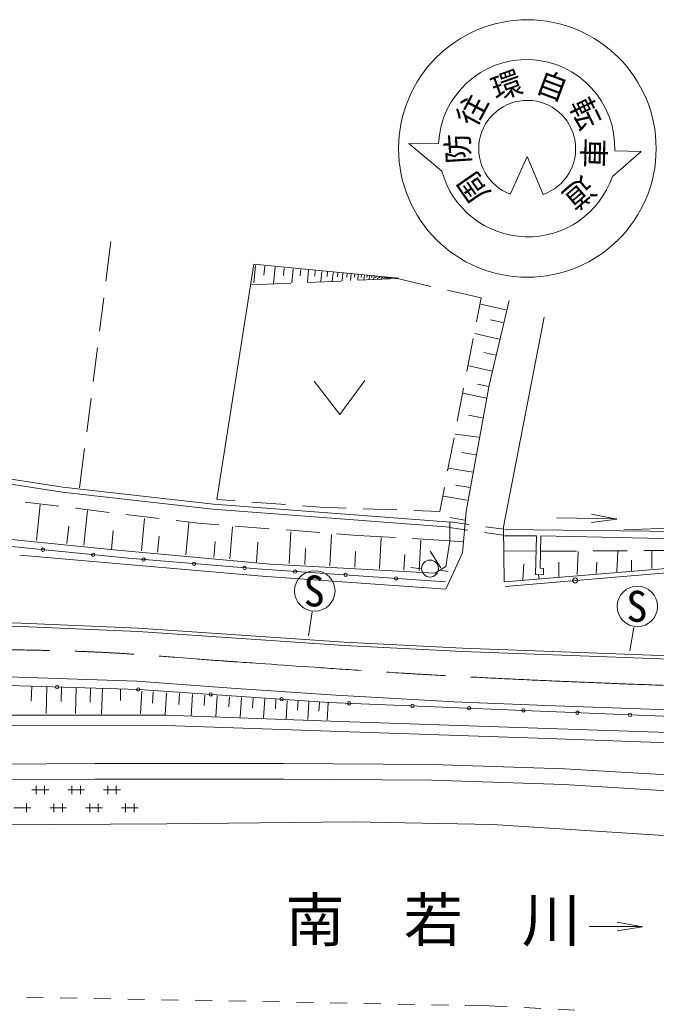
# Model space of a CAD drawing. Units: millimetres, scale not verified. Extents: x 40000 to 680000, y 20000 to 380000.
# Drawn here: x 373200 to 410901, y 287112 to 345818 of the extents above; entities that cross this region are included whole.
import ezdxf
from ezdxf.enums import TextEntityAlignment as Align

# ---------------------------------------------------------------- set-up
doc = ezdxf.new("R2010")
doc.units = ezdxf.units.MM
doc.header["$LTSCALE"] = 1000
doc.linetypes.add('CHAIN', pattern=[18.5, 12, -1.5, 3.5, -1.5])
for name, color, linetype, lineweight in [('M-BGD', 7, 'Continuous', 13), ('M-BMK', 2, 'CHAIN', 13), ('M-STR-STRC', 7, 'Continuous', 13)]:
    doc.layers.add(name, color=color, linetype=linetype, lineweight=lineweight)
doc.layers.add('M-BGD-HTXT', color=7, linetype='Continuous')
doc.styles.add('ＭＳ ゴシック', font='')
doc.styles.get('ＭＳ ゴシック').set_extended_font_data('MS Gothic')

msp = doc.modelspace()

# ---------------------------------------------------------------- linework, layer by layer
at = {"layer": 'M-BGD'}
for p, q in [((378301, 330332), (378599, 332672)), ((384873, 317383), (387059, 331330)), ((387059, 331330), (395628, 330506)), ((387158, 331259), (387059, 330227)), ((387714, 331206), (387664, 330690)), ((388330, 331151), (388237, 330192)), ((388866, 331103), (388823, 330661)), ((389394, 331056), (389315, 330235)), ((389854, 331015), (389817, 330636)), ((390306, 330975), (390239, 330271)), ((390701, 330940), (390669, 330615)), ((391089, 330905), (391031, 330302)), ((391427, 330875), (391400, 330597)), ((391760, 330845), (391710, 330329)), ((392050, 330820), (392027, 330581)), ((392335, 330794), (392292, 330352)), ((392584, 330772), (392564, 330568)), ((392828, 330750), (392792, 330372)), ((393042, 330731), (393025, 330557)), ((393251, 330713), (393220, 330388)), ((393434, 330696), (393420, 330547)), ((393614, 330680), (393587, 330403)), ((393771, 330666), (393759, 330538)), ((393925, 330653), (393902, 330415)), ((394060, 330641), (394049, 330531)), ((394192, 330629), (394172, 330426)), ((394307, 330619), (394298, 330525)), ((394421, 330608), (394404, 330435)), ((394519, 330600), (394512, 330520)), ((394617, 330591), (394602, 330443)), ((394701, 330583), (394695, 330515)), ((394785, 330576), (394773, 330449)), ((394857, 330570), (394852, 330511)), ((394929, 330563), (394919, 330455)), ((394991, 330558), (394987, 330508)), ((395053, 330552), (395044, 330460)), ((395106, 330547), (395102, 330505)), ((395152, 330543), (395144, 330458)), ((386924, 330109), (389248, 330207)), ((390247, 330250), (392245, 330334)), ((393244, 330377), (395567, 330475)), ((395567, 330475), (397558, 330014)), ((377923, 327356), (378175, 329340)), ((398533, 329789), (400524, 329328)), ((400524, 329328), (400251, 327913)), ((401987, 328628), (400512, 328955)), ((402185, 329170), (401007, 324165)), ((404270, 328184), (401853, 315769)), ((401821, 327877), (401083, 328041)), ((401605, 326895), (400159, 327216)), ((400061, 326932), (399682, 324968)), ((377545, 324380), (377797, 326364)), ((401396, 325944), (400688, 326101)), ((401187, 324996), (399800, 325304)), ((390645, 324398), (392167, 322415)), ((392167, 322415), (393644, 324432)), ((401007, 324165), (399640, 316669)), ((400985, 324078), (400306, 324229)), ((399492, 323986), (399113, 322022)), ((400832, 323387), (399474, 323688)), ((377167, 321404), (377419, 323388)), ((399780, 322383), (400583, 322231)), ((398987, 321265), (400386, 321070)), ((398924, 321040), (398545, 319077)), ((375745, 318119), (363612, 319986)), ((376743, 318072), (377041, 320412)), ((399384, 320172), (400220, 320031)), ((375706, 317822), (363565, 319690)), ((398580, 319247), (400061, 319002)), ((399026, 318240), (399883, 318088)), ((384642, 316815), (375706, 317822)), ((384670, 317114), (375745, 318119)), ((398355, 318095), (398082, 316681)), ((373523, 317228), (375508, 316984)), ((374181, 314979), (374404, 317075)), ((398727, 316040), (384670, 317114)), ((385956, 317308), (384898, 317389)), ((388947, 317081), (386953, 317232)), ((398307, 317572), (399710, 317348)), ((376501, 316862), (378486, 316619)), ((377001, 314677), (377219, 316723)), ((379478, 316497), (381463, 316253)), ((398705, 315741), (384642, 316815)), ((391002, 316925), (389944, 317005)), ((392543, 316872), (391002, 316925)), ((395541, 316768), (393542, 316837)), ((398082, 316681), (396541, 316734)), ((399640, 316669), (399420, 314228)), ((408570, 316224), (407078, 316519)), ((380411, 314341), (380584, 316256)), ((382456, 316131), (383756, 315971)), ((383037, 314104), (383208, 316007)), ((383756, 315971), (384990, 315878)), ((398674, 316018), (398667, 314911)), ((398692, 316058), (399800, 315906)), ((398705, 316313), (399565, 316161)), ((405014, 316306), (408579, 316233)), ((408570, 316224), (407063, 316020)), ((418915, 315976), (408978, 315586)), ((378771, 314399), (368297, 315461)), ((375993, 314784), (376102, 315807)), ((378736, 315551), (378639, 314423)), ((385638, 313869), (385809, 315760)), ((385987, 315803), (387981, 315652)), ((388978, 315577), (390973, 315426)), ((389151, 313588), (389251, 315468)), ((391572, 313457), (391671, 315318)), ((391970, 315351), (393204, 315257)), ((393204, 315257), (395449, 315125)), ((398627, 315733), (399735, 315569)), ((400725, 315424), (401833, 315261)), ((400791, 315771), (401898, 315619)), ((401853, 315769), (401904, 312509)), ((401954, 315613), (419118, 315417)), ((370686, 314802), (379646, 313899)), ((381365, 314255), (381451, 315213)), ((384697, 313954), (384782, 314899)), ((387303, 314857), (387216, 313663)), ((394508, 313298), (394605, 315122)), ((396447, 315066), (398691, 314934)), ((396853, 313171), (396950, 314977)), ((398667, 314911), (398436, 313421)), ((398654, 314924), (399500, 314881)), ((403808, 315237), (401905, 315237)), ((403812, 315234), (403757, 312943)), ((404033, 313318), (404064, 315229)), ((404064, 315229), (419592, 314906)), ((387555, 312842), (373199, 314087)), ((388036, 313557), (378771, 314399)), ((390084, 313538), (390134, 314478)), ((393041, 313377), (393090, 314299)), ((395957, 313219), (396005, 314122)), ((397503, 314325), (398133, 313327)), ((399420, 314228), (398432, 312073)), ((403781, 314314), (401892, 314336)), ((401938, 312512), (421385, 314123)), ((406174, 314328), (404095, 314314)), ((406281, 314303), (406216, 312935)), ((409174, 314349), (407174, 314335)), ((408625, 314319), (408560, 313098)), ((412174, 314369), (410174, 314356)), ((410644, 314335), (410644, 313293)), ((379646, 313899), (387288, 313264)), ((397785, 313019), (388036, 313557)), ((401953, 312228), (421326, 313876)), ((403059, 313570), (403010, 312626)), ((405126, 313668), (405142, 312805)), ((407388, 313668), (407339, 313000)), ((409439, 313782), (409439, 313147)), ((387288, 313264), (398422, 312507)), ((397014, 313272), (396358, 313354)), ((398436, 313421), (397785, 313019)), ((398017, 313190), (398582, 313122)), ((403757, 312943), (404229, 312927)), ((403938, 312903), (403970, 312691)), ((404229, 313285), (404033, 313318)), ((404229, 312927), (404229, 313285)), ((398432, 312073), (387555, 312842)), ((366376, 310076), (373270, 309847)), ((366380, 310276), (373278, 310047)), ((373278, 310047), (380204, 309761)), ((373270, 309847), (380193, 309561)), ((380193, 309561), (386601, 309132)), ((380204, 309761), (386614, 309331)), ((386601, 309132), (392408, 308731)), ((386614, 309331), (392420, 308931)), ((392420, 308931), (399434, 308569)), ((392408, 308731), (399425, 308369)), ((399425, 308369), (407454, 308083)), ((399434, 308569), (407462, 308283)), ((407462, 308283), (417397, 307882)), ((407454, 308083), (417390, 307682)), ((361192, 306694), (380272, 306122)), ((369635, 306982), (380133, 306610)), ((380133, 306610), (385711, 306210)), ((373907, 306313), (373880, 305434)), ((374804, 306286), (374754, 304693)), ((375676, 306260), (375649, 305407)), ((376545, 306234), (376497, 304690)), ((377389, 306209), (377363, 305380)), ((378091, 306188), (378043, 304667)), ((379173, 306120), (379168, 305479)), ((380272, 306122), (391514, 305350)), ((380426, 306018), (380341, 304687)), ((381103, 305975), (381060, 305309)), ((381893, 305925), (381809, 304618)), ((382659, 305878), (382618, 305236)), ((385711, 306210), (391918, 305781)), ((383422, 305830), (383342, 304569)), ((384162, 305784), (384123, 305165)), ((384900, 305738), (384822, 304522)), ((385615, 305693), (385577, 305096)), ((386328, 305649), (386252, 304477)), ((387018, 305605), (386982, 305030)), ((387707, 305562), (387634, 304433)), ((388374, 305521), (388339, 304966)), ((389039, 305479), (388970, 304390)), ((389684, 305439), (389650, 304904)), ((390327, 305399), (390259, 304349)), ((390950, 305360), (390917, 304845)), ((391474, 305327), (391408, 304296)), ((391514, 305350), (400639, 304978)), ((391918, 305781), (398936, 305390)), ((398936, 305390), (404367, 305171)), ((400639, 304978), (411795, 304520)), ((404367, 305171), (413120, 304856)), ((361465, 304618), (381860, 304590)), ((381860, 304590), (391615, 304246)), ((391615, 304246), (404488, 303817)), ((361466, 304018), (381849, 303990)), ((381849, 303990), (391594, 303647)), ((391594, 303647), (404467, 303218)), ((404488, 303817), (418447, 303331)), ((404467, 303218), (418426, 302731)), ((369018, 301684), (377664, 301727)), ((377664, 301727), (388867, 301727)), ((388867, 301727), (397636, 301684)), ((397636, 301684), (405471, 301426)), ((405471, 301426), (413891, 300911)), ((369041, 300754), (377666, 300797)), ((377666, 300797), (388865, 300797)), ((388865, 300797), (397618, 300754)), ((397618, 300754), (405428, 300497)), ((373914, 300167), (374914, 300167)), ((374164, 300417), (374164, 299917)), ((374664, 300417), (374664, 299917)), ((376035, 300167), (377035, 300167)), ((376285, 300417), (376285, 299917)), ((376785, 300417), (376785, 299917)), ((378156, 300167), (379156, 300167)), ((378406, 300417), (378406, 299917)), ((378906, 300417), (378906, 299917)), ((405428, 300497), (413838, 299982)), ((372853, 299107), (373853, 299107)), ((373603, 299357), (373603, 298857)), ((374974, 299107), (375974, 299107)), ((375224, 299357), (375224, 298857)), ((375724, 299357), (375724, 298857)), ((377096, 299107), (378096, 299107)), ((377346, 299357), (377346, 298857)), ((377846, 299357), (377846, 298857)), ((379217, 299107), (380217, 299107)), ((379467, 299357), (379467, 298857)), ((379967, 299357), (379967, 298857)), ((381900, 298153), (392885, 298281)), ((392885, 298281), (401209, 298110)), ((367226, 298067), (381900, 298153)), ((401209, 298110), (411336, 297466)), ((410054, 292067), (406932, 292067)), ((410089, 292062), (408587, 291823)), ((410089, 292062), (408591, 292323)), ((373592, 287883), (374592, 287865)), ((375592, 287846), (376592, 287828)), ((377592, 287809), (378591, 287790)), ((379591, 287772), (380591, 287753)), ((381591, 287734), (382591, 287716)), ((383591, 287697), (384590, 287679)), ((385590, 287660), (386590, 287641)), ((387590, 287623), (388590, 287604)), ((389590, 287586), (390589, 287567)), ((391589, 287548), (392589, 287530)), ((393589, 287511), (394589, 287493)), ((395589, 287474), (396588, 287455)), ((397588, 287437), (398588, 287418)), ((399588, 287399), (401008, 287373)), ((401008, 287373), (402077, 287318)), ((403075, 287266), (404074, 287215)), ((405073, 287163), (406071, 287112))]:
    msp.add_line(p, q, dxfattribs=at)
for centre, radius in [((397502, 313288), 500), ((375412, 306268), 100), ((380217, 306124), 100), ((384508, 305831), 100), ((388705, 305543), 100), ((392716, 305301), 100), ((396465, 305148), 100), ((399817, 305011), 100), ((403036, 304880), 100), ((406233, 304748), 100), ((409350, 304621), 100)]:
    msp.add_circle(centre, radius, dxfattribs=at)
for centre, radius, start, end in [((374565, 314411), 100, 0, 180), ((374565, 314411), 100, 180, 0), ((377550, 314110), 100, 0, 180), ((377550, 314110), 100, 180, 0), ((380537, 313825), 100, 0, 180), ((380537, 313825), 100, 180, 0), ((383526, 313577), 100, 0, 180), ((383526, 313577), 100, 180, 0), ((386516, 313328), 100, 0, 180), ((386516, 313328), 100, 180, 0), ((389508, 313113), 100, 0, 180), ((389508, 313113), 100, 180, 0), ((392501, 312910), 100, 0, 180), ((392501, 312910), 100, 180, 0), ((395494, 312706), 100, 0, 180), ((395494, 312706), 100, 180, 0), ((406102, 312581), 150, 0, 180), ((406102, 312581), 150, 180, 0)]:
    msp.add_arc(centre, radius, start, end, dxfattribs=at)
at = {"layer": 'M-BMK'}
msp.add_open_spline([(467338, 304081), (464117, 304349), (460899, 304660), (457674, 304887), (454369, 305119), (451062, 305334), (447751, 305456), (443474, 305614), (439191, 305571), (434912, 305669), (430430, 305772), (425949, 305923), (421468, 306061), (417033, 306196), (412599, 306311), (408166, 306487), (404655, 306627), (401146, 306785), (397638, 306985), (393723, 307208), (389813, 307500), (385901, 307768), (383198, 307953), (380499, 308211), (377792, 308337), (374826, 308475), (371856, 308473), (368887, 308541)], degree=3, knots=[0, 0, 0, 0, 1, 1, 1, 2, 2, 2, 3, 3, 3, 4, 4, 4, 5, 5, 5, 6, 6, 6, 7, 7, 7, 8, 8, 8, 9, 9, 9, 9], dxfattribs=at)
at = {"layer": 'M-STR-STRC'}
for p, q in [((396243, 338487), (398202, 336853)), ((398012, 338465), (396243, 338487)), ((402264, 335494), (403262, 337718)), ((403262, 337718), (404196, 335472)), ((410014, 338017), (408307, 336529)), ((408446, 338054), (410014, 338017)), ((390512, 310722), (390302, 309297)), ((409573, 309801), (409342, 308405))]:
    msp.add_line(p, q, dxfattribs=at)
for centre, radius in [((403269, 338188), 7630), ((390673, 311962), 1200), ((409784, 311047), 1200)]:
    msp.add_circle(centre, radius, dxfattribs=at)
for centre, radius, start, end in [((403227, 338242), 5222, 357.93402, 177.54548), ((403260, 338174), 2869, 289.1103, 249.6855), ((403304, 338241), 5288, 195.21134, 341.11438)]:
    msp.add_arc(centre, radius, start, end, dxfattribs=at)

# ---------------------------------------------------------------- texts
at = {"layer": 'M-BGD-HTXT', "style": 'ＭＳ ゴシック'}
msp.add_text('南\u3000若\u3000川', height=2566, dxfattribs=at).set_placement((388938, 290415), align=Align.BOTTOM_LEFT)
at = {"layer": 'M-STR-STRC', "style": 'ＭＳ ゴシック'}
for s, height, rotation, p in [('環', 1320, 19.654, (402037, 341932)), ('自', 1320, 339.574, (404738, 341910)), ('往', 1320, 61.821, (399997, 340477)), ('転', 1320, 295.753, (406703, 340279)), ('防', 1320, 93.752, (399164, 338184)), ('車', 1320, 268.636, (407187, 337926)), ('周', 1320, 124.992, (400051, 335879)), ('道', 1320, 220.601, (406351, 335525)), ('S', 1833, 0.652, (390635, 311962)), ('S', 1833, 0.652, (409757, 311051))]:
    msp.add_text(s, height=height, rotation=rotation, dxfattribs=at).set_placement(p, align=Align.MIDDLE_CENTER)

doc.saveas('drawing.dxf')
